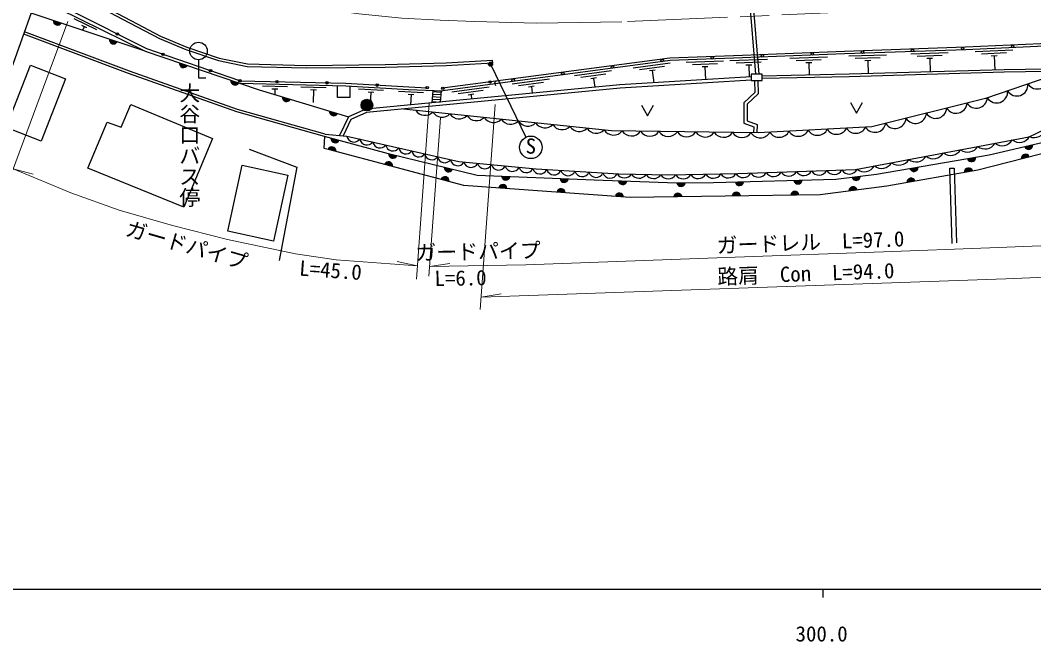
# Model space of a CAD drawing. Units: millimetres at full size, sheet at 1:1000; details may follow other scales. Extents: x 40000 to 680000, y 20000 to 380000.
# Drawn here: x 271897 to 393240, y 198715 to 273128 of the extents above; entities that cross this region are included whole.
import ezdxf
from ezdxf.enums import TextEntityAlignment as Align

# ---------------------------------------------------------------- set-up
doc = ezdxf.new("R2010")
doc.units = ezdxf.units.MM
doc.header["$LTSCALE"] = 1000
doc.linetypes.add('CHAIN', pattern=[18.5, 12, -1.5, 3.5, -1.5])
for name, color, linetype, lineweight in [('M-BGD', 7, 'Continuous', 25), ('M-BGD-EXST', 7, 'Continuous', 25), ('M-BMK', 2, 'CHAIN', 13), ('M-BMK-OTRS', 5, 'Continuous', 25), ('M-STR-HTXT', 7, 'Continuous', 13), ('M-TTL-BAND', 7, 'Continuous', 25)]:
    doc.layers.add(name, color=color, linetype=linetype, lineweight=lineweight)
doc.layers.add('M-BMK-HTXT', color=7, linetype='Continuous')
doc.styles.add('@ＭＳ ゴシック', font='')
doc.styles.add('ＭＳ ゴシック', font='')
doc.styles.get('@ＭＳ ゴシック').set_extended_font_data('@MS Gothic')
doc.styles.get('ＭＳ ゴシック').set_extended_font_data('MS Gothic')

msp = doc.modelspace()

# ---------------------------------------------------------------- hatches: boundary and pattern name
at = {"layer": 'M-BGD'}
for points in [[(276793, 272792), (275854, 273107, 0.82183)], [(283507, 270546), (282568, 270860, 0.82183)], [(291894, 267716), (290955, 268034, 0.82183)], [(298049, 265626), (297111, 265945, 0.82183)], [(304244, 263661), (303295, 263949, 0.82183)], [(314100, 262972, 1), (312700, 262972, 1)], [(309861, 261961), (308913, 262248, 0.82183)], [(310054, 258738), (309097, 258996, 0.82183)], [(308751, 257683), (309709, 257429, 0.82183)], [(393130, 258188), (392165, 257964, 0.82183)], [(315519, 255894), (316477, 255641, 0.82183)], [(316966, 256897), (316004, 257133, 0.82183)], [(386292, 256702), (385315, 256535, 0.82183)], [(391739, 256552), (392699, 256795, 0.82183)], [(323615, 255264), (322653, 255500, 0.82183)], [(379393, 255518), (378416, 255351, 0.82183)], [(384929, 254948), (385904, 255121, 0.82183)], [(322287, 254105), (323245, 253852, 0.82183)], [(330523, 254376), (329533, 254415, 0.82183)], [(337518, 254101), (336528, 254140, 0.82183)], [(344513, 253836), (343522, 253872, 0.82183)], [(351509, 253627), (350518, 253619, 0.82183)], [(358507, 253755), (357517, 253728, 0.82183)], [(365505, 253946), (364514, 253919, 0.82183)], [(372480, 254423), (371497, 254301, 0.82183)], [(378036, 253723), (379012, 253897, 0.82183)], [(329183, 253087), (330171, 253015, 0.82183)], [(336165, 252577), (337153, 252504, 0.82183)], [(343146, 252066), (344134, 251994, 0.82183)], [(350141, 252017), (351131, 252032, 0.82183)], [(357140, 252123), (358130, 252138, 0.82183)], [(364139, 252229), (365130, 252244, 0.82183)], [(371111, 252719), (372094, 252845, 0.82183)]]:
    msp.add_hatch(color=256, dxfattribs=at).paths.add_polyline_path(points)
at = {"layer": 'M-BGD-EXST'}
msp.add_hatch(color=256, dxfattribs=at).paths.add_polyline_path([(327987, 267754, 0.41421), (328326, 267654, 0.41421), (328426, 267993, 1)])

# ---------------------------------------------------------------- linework, layer by layer
at = {"layer": 'M-BGD'}
for p, q in [((358664, 282324), (359914, 266681)), ((359062, 282360), (360315, 266681)), ((286841, 269431), (273214, 273990)), ((281047, 271968), (278360, 273300)), ((279884, 272209), (279257, 272520)), ((279570, 272365), (279357, 271935)), ((390728, 269552), (386232, 269350)), ((293243, 268395), (293243, 266221)), ((328465, 268044), (328448, 268343)), ((356103, 268240), (351606, 268066)), ((361347, 268441), (356850, 268270)), ((368534, 268715), (364037, 268544)), ((367796, 268386), (364798, 268272)), ((375603, 268968), (371106, 268811)), ((374864, 268642), (371866, 268537)), ((373725, 268302), (373026, 268277)), ((373375, 268290), (373430, 266725)), ((383013, 269226), (378516, 269069)), ((382274, 268900), (379276, 268796)), ((381135, 268560), (380436, 268536)), ((380786, 268548), (380842, 266942)), ((389992, 269219), (386995, 269084)), ((388857, 268867), (388157, 268836)), ((388507, 268852), (388583, 267170)), ((342696, 267061), (338236, 266469)), ((349722, 267993), (345261, 267401)), ((349018, 267597), (346044, 267202)), ((347918, 267148), (347224, 267056)), ((347571, 267102), (347763, 265650)), ((355365, 267911), (352367, 267795)), ((354227, 267567), (353528, 267540)), ((353878, 267554), (353936, 266033)), ((360609, 268113), (357611, 267999)), ((359471, 267769), (358772, 267743)), ((359121, 267756), (359175, 266357)), ((366658, 268043), (365958, 268016)), ((366308, 268029), (366364, 266559)), ((293243, 266221), (294133, 266221)), ((335246, 266072), (330785, 265481)), ((341992, 266665), (339018, 266270)), ((340892, 266216), (340198, 266124)), ((340545, 266170), (340686, 265109)), ((303891, 265150), (300892, 265219)), ((302734, 264876), (302035, 264893)), ((302384, 264884), (302369, 264229)), ((308507, 265043), (305508, 265112)), ((307351, 264769), (306651, 264786)), ((307001, 264778), (306966, 263278)), ((309877, 263900), (309877, 265311)), ((311349, 265260), (311349, 263900)), ((315396, 264719), (312402, 264897)), ((320196, 264452), (317200, 264607)), ((321281, 264730), (321188, 263231)), ((322259, 264483), (321270, 264544)), ((322272, 264692), (322187, 263328)), ((328019, 265114), (323558, 264522)), ((327315, 264718), (324341, 264323)), ((334541, 265676), (331568, 265282)), ((333441, 265228), (332747, 265136)), ((333094, 265182), (333199, 264388)), ((311349, 263900), (309877, 263900)), ((314230, 264488), (313532, 264529)), ((313881, 264508), (313792, 263011)), ((319032, 264212), (318333, 264248)), ((318682, 264230), (318618, 262984)), ((322185, 263285), (321196, 263346)), ((322203, 263585), (321214, 263646)), ((322222, 263884), (321233, 263945)), ((322240, 264183), (321251, 264245)), ((326215, 264269), (325521, 264177)), ((325868, 264223), (325939, 263689))]:
    msp.add_line(p, q, dxfattribs=at)
for points in [[(274734, 278249), (284993, 272833), (288573, 270940), (291728, 269644), (295633, 268314), (299062, 267597), (306140, 267426), (315591, 267516), (322900, 267730), (328465, 268044)], [(274836, 278535), (285133, 273098), (288700, 271212), (291833, 269925), (295712, 268604), (299097, 267896), (306142, 267726), (315585, 267816), (322887, 268029), (328448, 268343)], [(273879, 275855), (286841, 269431), (300488, 264799), (311195, 261557)], [(298186, 265882), (287069, 269715), (278169, 274185)], [(425950, 272355), (422388, 272233), (422416, 271279), (404846, 270488), (385091, 269599), (370595, 269093), (358371, 268628), (349700, 268293), (322507, 264685)], [(308329, 259203), (297831, 262173), (284865, 266751), (272313, 271468)], [(308410, 259492), (297922, 262459), (284968, 267033), (272414, 271751)], [(422407, 271579), (404833, 270788), (385080, 269898), (370584, 269393), (358360, 268928), (349675, 268592), (322468, 264983)], [(406729, 267681), (404843, 265112), (402829, 262985), (400738, 261426), (398041, 259945), (394565, 258520), (387918, 256981), (374412, 254664), (369530, 254056), (354907, 253657), (350455, 253618), (340619, 253979), (326603, 254530), (316004, 257133), (308329, 259203)], [(396916, 267010), (387454, 263755), (373851, 260355), (360227, 259643), (342693, 259899), (317789, 262502)], [(397406, 267317), (389699, 267203), (371145, 266658), (360706, 266442)], [(397362, 267016), (389705, 266903), (371153, 266358), (360706, 266142)], [(298186, 265882), (310894, 265588), (318409, 265141), (320615, 265056)], [(308410, 259492), (311012, 259268), (324410, 256204), (333681, 255321), (343571, 254741), (349500, 254606), (357819, 254780), (371918, 255264), (392703, 259180), (398602, 261993), (401220, 263951), (403160, 265892)], [(308751, 257683), (324972, 253395), (344903, 251938), (367689, 252282), (375639, 253297), (386545, 255235), (395761, 257572), (400053, 259468), (402985, 261518), (405591, 264200), (407682, 266679)], [(359398, 266371), (343684, 265398), (313254, 262467), (311195, 261557), (310114, 259345)], [(359398, 265970), (343716, 264999), (313357, 262075), (311490, 261250), (310542, 259309)], [(328860, 265831), (328683, 265633), (328796, 265336)], [(359799, 265920), (359839, 264488), (358528, 263247), (358512, 260818), (359714, 260357), (359704, 259650)], [(360199, 265920), (360244, 264321), (358926, 263074), (358914, 261092), (360118, 260630), (360104, 259645)], [(298180, 265582), (310881, 265288), (318394, 264841), (322482, 264684)], [(346289, 262963), (347004, 261668), (347720, 262963)], [(371289, 263294), (372004, 261999), (372720, 263294)], [(308329, 259203), (308227, 257821), (308751, 257683)], [(299313, 257708), (305010, 255540), (302906, 244368)], [(383488, 246391), (383175, 255415), (383725, 255436), (383990, 246467)]]:
    msp.add_lwpolyline(points, dxfattribs=at)
for points in [[(273115, 267765), (277316, 266131), (274409, 258658), (270208, 260292)], [(359398, 265920), (360706, 265920), (360706, 266681), (359398, 266681)], [(279979, 255408), (282283, 260942), (283964, 260320), (285129, 263032), (294917, 258971), (291480, 250735)], [(298468, 255781), (303948, 254581), (302222, 246693), (296742, 247892)]]:
    msp.add_lwpolyline(points, close=True, dxfattribs=at)
for centre, radius in [((283531, 271492), 150), ((293243, 269445), 1050), ((372733, 269318), 150), ((378729, 269527), 150), ((384725, 269736), 150), ((390719, 270002), 150), ((288998, 269050), 150), ((348757, 268319), 150), ((354745, 268638), 150), ((360741, 268869), 150), ((366737, 269096), 150), ((294671, 267094), 150), ((342809, 267530), 150), ((298186, 265882), 150), ((302632, 265779), 150), ((308630, 265640), 150), ((328132, 265734), 150), ((330914, 265952), 150), ((336862, 266741), 150), ((314623, 265366), 150), ((320615, 265056), 150), ((322487, 264984), 150), ((313400, 262972), 700)]:
    msp.add_circle(centre, radius, dxfattribs=at)
for centre, radius, start, end in [((276354, 273042), 505, 172.67346, 330.33165), ((283068, 270796), 505, 172.67346, 330.33165), ((291456, 267968), 505, 172.42153, 330.07972), ((297611, 265878), 505, 172.42153, 330.07972), ((393660, 266225), 1324, 212.84288, 5.11493), ((388797, 264553), 1324, 212.84288, 5.11493), ((391228, 265389), 1324, 212.84288, 5.11493), ((303798, 263899), 505, 174.32721, 331.9854), ((386364, 263923), 1324, 212.84288, 356.18602), ((309415, 262198), 505, 174.32721, 331.9854), ((320352, 263069), 1324, 212.84288, 315.22088), ((322404, 262854), 1324, 212.84288, 315.22088), ((381500, 262707), 1324, 212.84288, 355.22849), ((383932, 263315), 1324, 212.84288, 355.22849), ((324456, 262639), 1324, 212.84288, 315.22088), ((326509, 262425), 1324, 212.84288, 315.22088), ((328561, 262210), 1324, 212.84288, 315.22088), ((330613, 261996), 1324, 212.84288, 315.22088), ((332665, 261781), 1324, 212.84288, 315.22088), ((376636, 261491), 1324, 212.84288, 355.22849), ((379068, 262099), 1324, 212.84288, 355.22849), ((334718, 261567), 1324, 212.84288, 315.22088), ((336770, 261352), 1324, 212.84288, 315.22088), ((338822, 261138), 1324, 212.84288, 315.22088), ((340874, 260923), 1324, 212.84288, 315.22088), ((342927, 260709), 1324, 212.84288, 321.26862), ((345072, 260598), 1324, 212.84288, 325.48542), ((347275, 260566), 1324, 212.84288, 325.48542), ((349479, 260534), 1324, 212.84288, 325.48542), ((351682, 260502), 1324, 212.84288, 325.48542), ((353885, 260470), 1324, 212.84288, 325.48542), ((356089, 260437), 1324, 212.84288, 325.48542), ((358292, 260405), 1324, 212.84288, 325.48542), ((360496, 260373), 1324, 212.84288, 330.28684), ((362758, 260435), 1324, 212.84288, 333.14133), ((365051, 260555), 1324, 212.84288, 333.14133), ((367345, 260675), 1324, 212.84288, 333.14133), ((369639, 260795), 1324, 212.84288, 333.14133), ((371932, 260915), 1324, 212.84288, 333.14133), ((374226, 261034), 1324, 212.84288, 348.61462), ((393304, 260475), 1394, 246.28836, 344.69788), ((309601, 258961), 505, 176.07596, 333.73415), ((311858, 259403), 857, 189.03074, 325.20314), ((313409, 259048), 857, 189.03074, 325.20314), ((314959, 258694), 857, 189.03074, 325.20314), ((389470, 259503), 1394, 231.77267, 329.56481), ((391534, 259892), 1394, 231.77267, 330.1822), ((309205, 257461), 505, 356.36488, 154.02307), ((316509, 258339), 857, 189.03074, 325.20314), ((318060, 257984), 857, 189.03074, 325.20314), ((319610, 257630), 857, 189.03074, 325.20314), ((383279, 258337), 1394, 231.77267, 329.56481), ((385343, 258726), 1394, 231.77267, 329.56481), ((387407, 259115), 1394, 231.77267, 329.56481), ((392625, 258171), 505, 204.20084, 1.85903), ((315973, 255673), 505, 356.36488, 154.02307), ((316509, 257110), 505, 177.37644, 335.03463), ((321160, 257275), 857, 189.03074, 325.20314), ((322711, 256921), 857, 189.03074, 325.20314), ((324261, 256566), 857, 189.03074, 330.71524), ((325867, 256404), 896, 196.67286, 332.4471), ((375024, 256782), 1394, 231.77267, 329.56481), ((377087, 257171), 1394, 231.77267, 329.56481), ((379151, 257559), 1394, 231.77267, 329.56481), ((381215, 257948), 1394, 231.77267, 329.56481), ((385787, 256715), 505, 200.90927, 358.56746), ((392243, 256579), 505, 25.39756, 183.05575), ((323157, 255477), 505, 177.37644, 335.03463), ((327519, 256246), 896, 196.67286, 332.4471), ((329171, 256089), 896, 196.67286, 332.4471), ((330824, 255932), 896, 196.67286, 332.4471), ((332476, 255774), 896, 196.67286, 332.4471), ((334129, 255617), 896, 196.67286, 335.59449), ((335803, 255504), 896, 196.67286, 336.62011), ((337483, 255405), 896, 196.67286, 336.62011), ((339163, 255307), 896, 196.67286, 336.62011), ((340844, 255208), 896, 196.67286, 336.62011), ((342524, 255110), 896, 196.67286, 336.62011), ((358462, 255332), 1049, 212.10548, 331.62225), ((360274, 255391), 1049, 212.10548, 331.83199), ((362088, 255454), 1049, 212.10548, 331.83199), ((363902, 255516), 1049, 212.10548, 331.83199), ((365716, 255578), 1049, 212.10548, 331.83199), ((367530, 255641), 1049, 212.10548, 331.83199), ((369344, 255703), 1049, 212.10548, 331.83199), ((371158, 255765), 1049, 212.10548, 333.56391), ((372960, 256393), 1394, 231.77267, 329.56481), ((378888, 255531), 505, 200.90927, 358.56746), ((385433, 254938), 505, 21.24495, 178.90314), ((322741, 253884), 505, 356.36488, 154.02307), ((330032, 254493), 505, 188.91719, 346.57538), ((337026, 254218), 505, 188.91719, 346.57538), ((344235, 255312), 1049, 212.10548, 324.74932), ((344021, 253952), 505, 189.07217, 346.73036), ((345981, 255264), 1049, 212.10548, 325.27496), ((347733, 255224), 1049, 212.10548, 325.27496), ((349484, 255184), 1049, 212.10548, 327.73409), ((351260, 255182), 1049, 212.10548, 330.29003), ((351012, 253721), 505, 191.66466, 349.32285), ((353061, 255219), 1049, 212.10548, 330.29003), ((354861, 255257), 1049, 212.10548, 330.29003), ((356661, 255295), 1049, 212.10548, 330.29003), ((358009, 253839), 505, 192.73436, 350.39256), ((365007, 254030), 505, 192.73436, 350.39256), ((371977, 254459), 505, 198.2666, 355.92479), ((378541, 253714), 505, 21.24495, 178.90314), ((329670, 252953), 505, 6.98851, 164.6467), ((336651, 252443), 505, 6.98851, 164.6467), ((343633, 251932), 505, 6.98851, 164.6467), ((350637, 251927), 505, 12.03753, 169.69572), ((357637, 252032), 505, 12.03753, 169.69572), ((364636, 252138), 505, 12.03753, 169.69572), ((371615, 252685), 505, 18.44685, 176.10504)]:
    msp.add_arc(centre, radius, start, end, dxfattribs=at)
at = {"layer": 'M-BGD-EXST'}
msp.add_line((328206, 267873), (332436, 259126), dxfattribs=at)
for centre, radius in [((328206, 267873), 250), ((333024, 257911), 1350)]:
    msp.add_circle(centre, radius, dxfattribs=at)
at = {"layer": 'M-BMK'}
msp.add_lwpolyline([(574206, 281144), (512682, 278866), (474669, 277633), (452783, 276911), (429300, 276079), (408018, 275245), (375064, 274286), (343922, 272935), (333723, 272789), (326297, 272983), (322153, 273150), (317593, 273379), (312448, 273907), (307136, 274630), (301296, 275771), (295916, 277086), (291773, 278226), (285237, 280367), (276813, 284073)], dxfattribs=at)
at = {"layer": 'M-BMK-OTRS'}
msp.add_line((266081, 254011), (282580, 300226), dxfattribs=at)
at = {"layer": 'M-STR-HTXT'}
for p, q in [((277588, 272989), (270163, 252930)), ((320838, 263214), (319321, 242144)), ((328738, 263051), (326971, 238500)), ((322215, 261438), (320816, 242490)), ((271048, 255320), (273424, 254704)), ((319435, 243734), (317035, 244249)), ((320900, 243626), (323325, 244010)), ((327076, 239955), (329494, 240382))]:
    msp.add_line(p, q, dxfattribs=at)
for points in [[(271048, 255320), (277963, 252453), (283747, 250385), (290138, 248538), (296718, 246887), (304845, 245175), (309724, 244433), (319435, 243734)], [(320900, 243626), (332409, 243845), (357507, 244767), (375243, 245418), (387973, 245885), (426532, 247414)], [(423448, 243566), (389917, 242177), (327076, 239955)]]:
    msp.add_lwpolyline(points, dxfattribs=at)
at = {"layer": 'M-TTL-BAND'}
for p, q in [((40000, 205000), (579000, 205000)), ((368000, 205000), (368000, 204000))]:
    msp.add_line(p, q, dxfattribs=at)

# ---------------------------------------------------------------- texts
at = {"layer": 'M-BGD-EXST', "style": 'ＭＳ ゴシック'}
msp.add_text('S', height=1833, rotation=358.508, dxfattribs=at).set_placement((332369, 256618), align=Align.BOTTOM_LEFT)
at = {"layer": 'M-BMK-HTXT', "style": '@ＭＳ ゴシック'}
msp.add_text('大谷口バス停', height=1833, rotation=270, dxfattribs=at).set_placement((290695, 265678), align=Align.BOTTOM_LEFT)
at = {"layer": 'M-STR-HTXT', "style": 'ＭＳ ゴシック'}
for s, rotation, p in [('ガードパイプ', 343.875, (284221, 246873)), ('ガードレル\u3000L=97.0', 2.103, (355329, 244687)), ('ガードパイプ', 1.091, (319232, 243839)), ('L=45.0', 355.88, (305215, 242011)), ('路肩\u3000Con\u3000L=94.0', 2.025, (355399, 240957)), ('L=6.0', 1.091, (321524, 240743))]:
    msp.add_text(s, height=1833, rotation=rotation, dxfattribs=at).set_placement(p, align=Align.BOTTOM_LEFT)
at = {"layer": 'M-TTL-BAND', "style": 'ＭＳ ゴシック'}
msp.add_text('300.0', height=1833, dxfattribs=at).set_placement((367844, 198195), align=Align.BOTTOM_CENTER)

doc.saveas('drawing.dxf')
